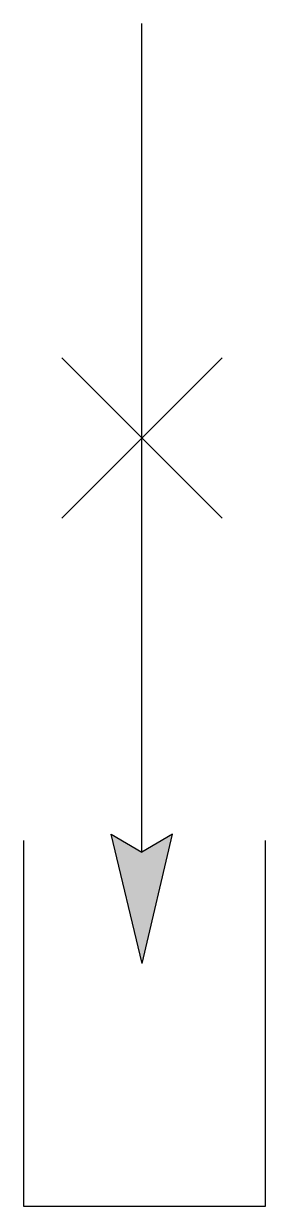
# Model space of a CAD drawing. Header units: millimetres. Extents: x -3.7 to 3.7, y 0 to 36.5.
import ezdxf

# ---------------------------------------------------------------- set-up
doc = ezdxf.new("R2010")
doc.units = ezdxf.units.MM

# ---------------------------------------------------------------- blocks, each defined once
blk = doc.blocks.new('bloco35')
for p, q in [((3653.419, 1778.705), (3653.419, 1790.009)), ((3660.883, 1790.009), (3660.883, 1778.705)), ((3660.883, 1778.705), (3653.419, 1778.705))]:
    blk.add_line(p, q)
blk = doc.blocks.new('SETA SOLICITANTE')
h = blk.add_hatch(color=6)
h.paths.add_polyline_path([(-0.961, 3.988), (0, 0), (-0.01, 3.439)])
h.paths.add_polyline_path([(0.938, 3.994), (-0.01, 3.439), (0, 0)])
blk.add_hatch(color=6).paths.add_polyline_path([(0, 0), (0.938, 3.994), (-0.01, 3.439)])
at = {"color": 6, "flags": 128}
for points in [[(-0.01, 3.439), (-0.01, 29.039)], [(-2.487, 18.716), (2.467, 13.762)], [(-2.487, 13.762), (2.467, 18.716)], [(0, 0), (-0.961, 3.988), (-0.01, 3.439)], [(0, 0), (0.938, 3.994), (-0.01, 3.439)]]:
    blk.add_lwpolyline(points, dxfattribs=at)

msp = doc.modelspace()

# ---------------------------------------------------------------- block references
at = {"color": 0, "linetype": 'ByBlock', "lineweight": -3}
msp.add_blockref('SETA SOLICITANTE', (-0.069, 7.508), dxfattribs=at)
msp.add_blockref('bloco35', (-3657.151, -1778.705))

doc.saveas('drawing.dxf')
